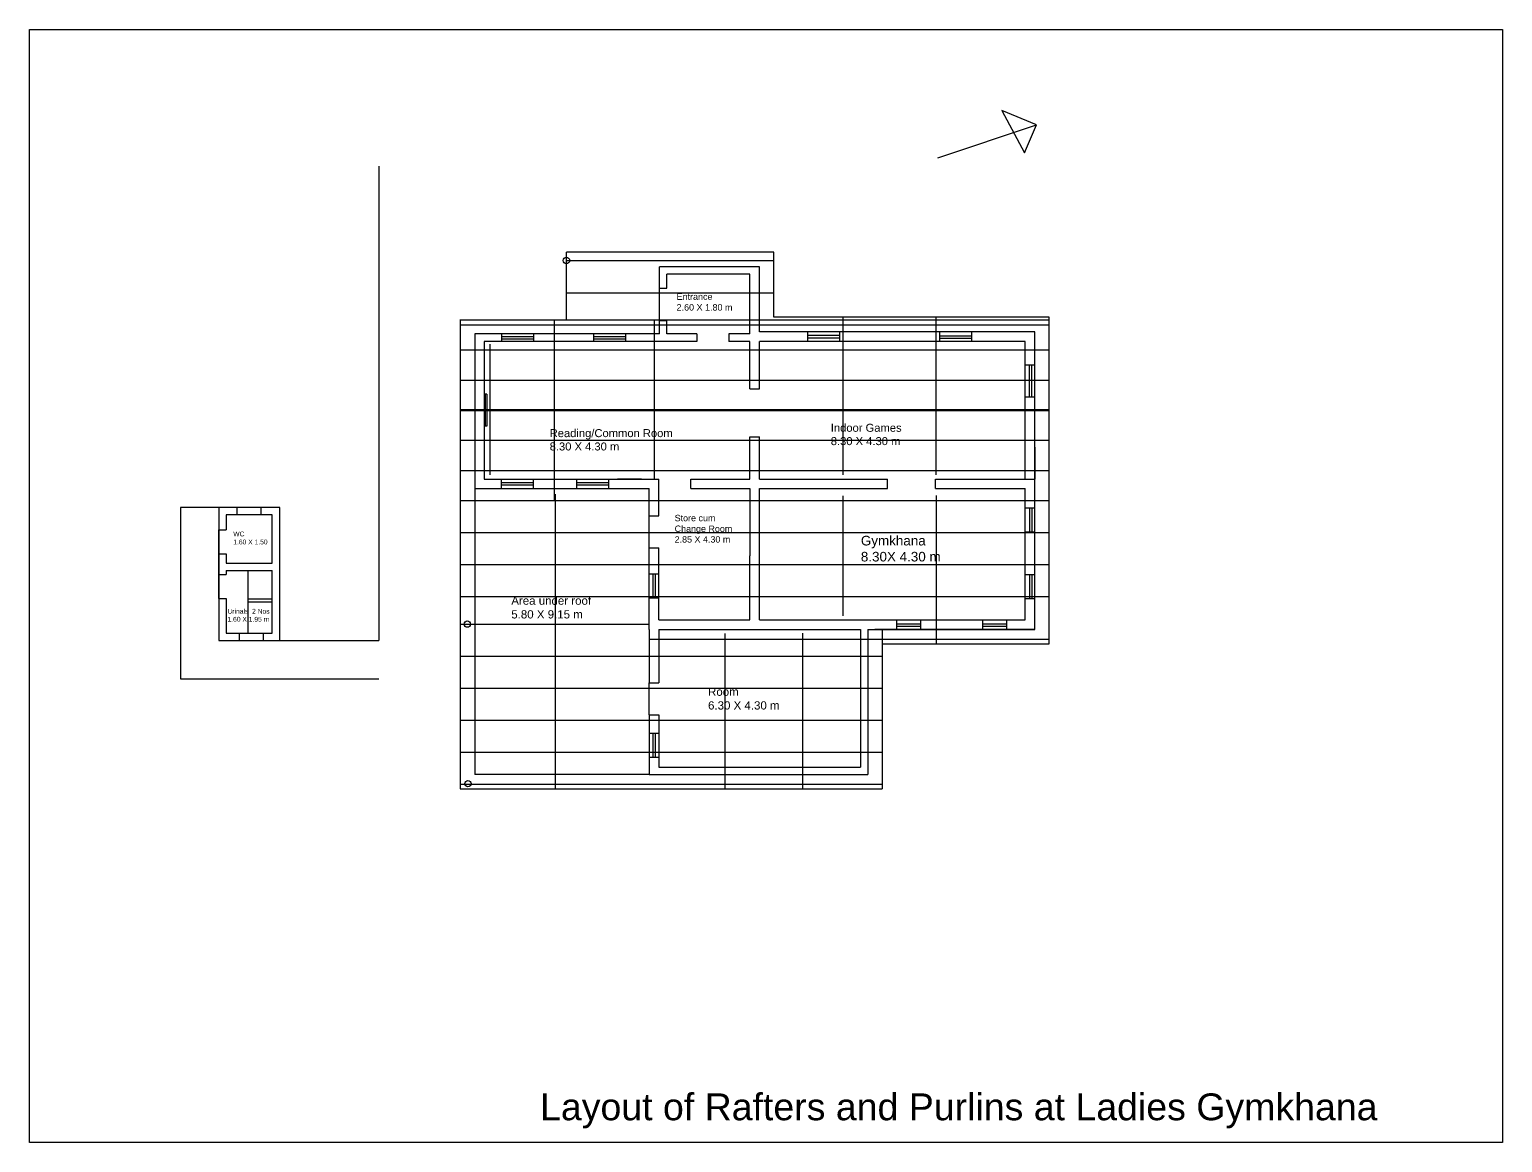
# Model space of a CAD drawing. Header units: inches. Extents: x -10 to 157, y -176 to 42.
# Drawn here: x 82.01 to 128.03, y -176.2 to -141.44 of the extents above; entities that cross this region are included whole.
import ezdxf

# ---------------------------------------------------------------- set-up
doc = ezdxf.new("R2010")
doc.units = ezdxf.units.IN
doc.header["$MEASUREMENT"] = 0
doc.styles.get("Standard").update_dxf_attribs({"font": 'arial.ttf'})

msp = doc.modelspace()

# ---------------------------------------------------------------- linework, layer by layer
for p, q in [((113.464, -144.423), (112.384, -143.976)), ((112.384, -143.976), (113.087, -145.296)), ((110.38, -145.449), (113.464, -144.423)), ((113.087, -145.296), (113.464, -144.423)), ((92.916, -145.707), (92.916, -160.522)), ((105.266, -148.403), (98.78, -148.403)), ((98.78, -150.503), (98.78, -148.403)), ((105.266, -150.433), (105.266, -148.403)), ((101.686, -149.527), (101.686, -148.853)), ((104.816, -148.853), (101.686, -148.853)), ((101.916, -149.527), (101.916, -149.083)), ((104.516, -149.083), (101.916, -149.083)), ((104.516, -150.953), (104.516, -149.083)), ((104.816, -150.883), (104.816, -148.853)), ((101.686, -149.527), (101.916, -149.527)), ((101.686, -150.527), (101.686, -149.527)), ((113.866, -150.433), (105.266, -150.433)), ((113.866, -160.633), (113.866, -150.433)), ((95.466, -150.503), (95.466, -155.783)), ((95.466, -150.513), (113.866, -150.513)), ((101.686, -150.953), (101.686, -150.527)), ((101.686, -150.527), (101.916, -150.527)), ((101.916, -150.953), (101.916, -150.527)), ((113.416, -150.883), (104.816, -150.883)), ((106.314, -150.883), (106.314, -151.183)), ((107.314, -150.883), (107.314, -151.183)), ((110.441, -150.883), (110.441, -151.183)), ((111.441, -150.883), (111.441, -151.183)), ((113.416, -154.483), (113.416, -150.883)), ((113.416, -160.183), (113.416, -150.883)), ((95.916, -150.953), (95.916, -155.783)), ((101.686, -150.953), (95.916, -150.953)), ((96.216, -151.183), (96.216, -155.483)), ((102.855, -151.183), (96.216, -151.183)), ((96.75, -150.953), (96.75, -151.183)), ((96.75, -151.029), (97.75, -151.029)), ((96.75, -151.104), (97.75, -151.104)), ((97.75, -150.953), (97.75, -151.183)), ((99.63, -150.953), (99.63, -151.183)), ((99.63, -151.029), (100.63, -151.029)), ((99.63, -151.104), (100.63, -151.104)), ((100.63, -150.953), (100.63, -151.183)), ((102.855, -150.953), (101.916, -150.953)), ((102.855, -150.953), (102.855, -151.183)), ((104.516, -150.953), (103.855, -150.953)), ((103.855, -150.953), (103.855, -151.183)), ((104.516, -151.183), (103.855, -151.183)), ((104.516, -152.033), (104.516, -151.183)), ((104.816, -152.033), (104.816, -151.183)), ((113.116, -151.183), (104.816, -151.183)), ((106.314, -150.995), (107.314, -150.995)), ((106.314, -151.07), (107.314, -151.07)), ((110.441, -151.01), (111.441, -151.01)), ((110.441, -151.085), (111.441, -151.085)), ((113.116, -155.483), (113.116, -151.183)), ((104.516, -152.662), (104.516, -152.033)), ((104.816, -152.662), (104.816, -152.033)), ((113.116, -151.915), (113.416, -151.915)), ((113.237, -151.915), (113.237, -152.915)), ((113.312, -151.915), (113.312, -152.915)), ((104.516, -152.662), (104.816, -152.662)), ((96.241, -152.833), (96.241, -153.833)), ((96.291, -152.833), (96.241, -152.833)), ((96.291, -152.833), (96.291, -153.833)), ((113.116, -152.915), (113.416, -152.915)), ((96.216, -153.333), (96.816, -153.333)), ((96.291, -153.833), (96.241, -153.833)), ((104.516, -155.483), (104.516, -154.162)), ((104.516, -154.162), (104.816, -154.162)), ((104.816, -155.483), (104.816, -154.162)), ((113.416, -154.483), (113.416, -155.483)), ((96.216, -155.483), (96.816, -155.483)), ((96.742, -155.483), (96.742, -155.783)), ((96.816, -155.483), (101.666, -155.483)), ((97.742, -155.483), (97.742, -155.783)), ((99.091, -155.483), (99.091, -155.783)), ((100.091, -155.483), (101.666, -155.483)), ((100.091, -155.483), (100.091, -155.783)), ((101.126, -155.483), (100.376, -155.483)), ((101.666, -155.783), (101.666, -155.483)), ((102.666, -155.483), (104.516, -155.483)), ((102.666, -155.783), (102.666, -155.483)), ((104.816, -155.483), (105.616, -155.483)), ((105.616, -155.483), (108.816, -155.483)), ((108.816, -155.783), (108.816, -155.483)), ((110.316, -155.483), (113.416, -155.483)), ((110.316, -155.783), (110.316, -155.483)), ((113.416, -160.183), (113.416, -155.483)), ((95.466, -155.783), (95.466, -165.163)), ((95.916, -155.783), (96.816, -155.783)), ((95.916, -155.783), (101.366, -155.783)), ((95.916, -155.783), (95.916, -164.713)), ((96.742, -155.594), (97.742, -155.594)), ((96.742, -155.669), (97.742, -155.669)), ((97.816, -155.783), (101.366, -155.783)), ((99.091, -155.594), (100.091, -155.594)), ((99.091, -155.669), (100.091, -155.669)), ((101.366, -156.627), (101.366, -155.783)), ((101.666, -156.627), (101.666, -155.783)), ((102.666, -155.783), (104.516, -155.783)), ((104.516, -155.783), (104.516, -157.883)), ((104.816, -155.783), (105.616, -155.783)), ((104.816, -159.883), (104.816, -155.783)), ((105.616, -155.783), (108.816, -155.783)), ((110.316, -155.783), (113.116, -155.783)), ((113.116, -159.883), (113.116, -155.783)), ((86.723, -156.372), (86.723, -161.722)), ((87.923, -156.372), (86.723, -156.372)), ((89.823, -156.372), (87.923, -156.372)), ((87.923, -156.372), (87.923, -157.074)), ((87.923, -156.372), (87.923, -160.522)), ((88.485, -156.372), (88.485, -156.602)), ((89.235, -156.372), (89.235, -156.602)), ((89.823, -160.522), (89.823, -156.372)), ((113.116, -156.382), (113.416, -156.382)), ((113.244, -156.382), (113.244, -157.132)), ((113.319, -156.382), (113.319, -157.132)), ((89.593, -156.602), (88.153, -156.602)), ((88.153, -156.602), (88.153, -157.074)), ((89.593, -158.112), (89.593, -156.602)), ((101.366, -156.627), (101.666, -156.627)), ((101.366, -157.627), (101.366, -156.627)), ((87.923, -157.074), (88.153, -157.074)), ((87.923, -159.217), (87.923, -157.074)), ((113.116, -157.132), (113.416, -157.132)), ((87.923, -157.824), (87.923, -158.467)), ((87.923, -157.824), (88.153, -157.824)), ((88.153, -157.824), (88.153, -158.112)), ((101.366, -160.183), (101.366, -157.627)), ((101.366, -157.627), (101.666, -157.627)), ((101.666, -159.883), (101.666, -157.627)), ((88.153, -158.112), (89.593, -158.112)), ((104.516, -159.883), (104.516, -157.883)), ((87.923, -158.467), (88.153, -158.467)), ((88.153, -158.342), (88.153, -158.467)), ((88.153, -158.342), (89.593, -158.342)), ((88.843, -160.292), (88.843, -158.342)), ((89.593, -160.292), (89.593, -158.342)), ((101.366, -158.441), (101.666, -158.441)), ((101.478, -158.441), (101.478, -159.191)), ((101.553, -158.441), (101.553, -159.191)), ((113.116, -158.462), (113.416, -158.462)), ((113.244, -158.462), (113.244, -159.212)), ((113.319, -158.462), (113.319, -159.212)), ((87.923, -159.217), (87.923, -160.522)), ((87.923, -159.217), (88.153, -159.217)), ((88.153, -159.217), (88.153, -160.292)), ((88.843, -159.222), (89.593, -159.222)), ((101.366, -159.191), (101.666, -159.191)), ((113.116, -159.212), (113.416, -159.212)), ((88.843, -159.322), (89.593, -159.322)), ((101.666, -159.883), (104.516, -159.883)), ((104.816, -159.883), (113.116, -159.883)), ((109.089, -159.883), (109.089, -160.183)), ((109.089, -160.003), (109.839, -160.003)), ((109.089, -160.078), (109.839, -160.078)), ((109.839, -159.883), (109.839, -160.183)), ((111.777, -159.883), (111.777, -160.183)), ((111.777, -160.003), (112.527, -160.003)), ((111.777, -160.078), (112.527, -160.078)), ((112.527, -159.883), (112.527, -160.183)), ((87.923, -160.522), (89.823, -160.522)), ((88.153, -160.292), (89.593, -160.292)), ((88.56, -160.292), (88.56, -160.522)), ((89.31, -160.292), (89.31, -160.522)), ((89.823, -160.522), (92.916, -160.522)), ((101.366, -160.183), (101.366, -161.847)), ((101.366, -160.483), (113.866, -160.483)), ((101.666, -160.183), (107.966, -160.183)), ((101.666, -160.183), (101.666, -161.847)), ((107.966, -160.183), (107.966, -164.483)), ((108.196, -160.183), (113.416, -160.183)), ((108.196, -160.183), (108.196, -164.713)), ((113.416, -160.183), (108.416, -160.183)), ((108.416, -160.183), (113.416, -160.183)), ((108.646, -160.183), (108.646, -165.163)), ((108.646, -160.633), (113.866, -160.633)), ((86.723, -161.722), (92.916, -161.722)), ((101.366, -161.847), (101.666, -161.847)), ((101.366, -162.847), (101.366, -161.847)), ((101.366, -162.847), (101.366, -164.713)), ((101.366, -162.847), (101.666, -162.847)), ((101.666, -162.847), (101.666, -164.483)), ((101.366, -163.422), (101.666, -163.422)), ((101.482, -163.422), (101.482, -164.172)), ((101.557, -163.422), (101.557, -164.172)), ((101.366, -164.172), (101.666, -164.172)), ((101.366, -164.713), (95.916, -164.713)), ((101.366, -164.713), (108.196, -164.713)), ((101.666, -164.483), (107.966, -164.483)), ((95.466, -165.163), (108.646, -165.163))]:
    msp.add_line(p, q)
at = {"color": 1}
for p, q in [((98.78, -148.663), (105.266, -148.663)), ((98.78, -149.663), (105.266, -149.663)), ((95.466, -150.663), (113.866, -150.663)), ((95.466, -151.453), (113.866, -151.453)), ((95.466, -152.393), (113.866, -152.393)), ((95.466, -154.273), (113.866, -154.273)), ((95.466, -155.213), (113.866, -155.213)), ((95.466, -156.153), (113.866, -156.153)), ((95.466, -157.153), (113.866, -157.153)), ((95.466, -158.153), (113.866, -158.153)), ((95.466, -159.153), (113.866, -159.153)), ((95.466, -160.013), (101.366, -160.013)), ((95.466, -161.013), (108.646, -161.013)), ((95.466, -162.013), (108.646, -162.013)), ((95.466, -163.013), (108.646, -163.013)), ((95.466, -164.013), (108.646, -164.013)), ((95.466, -165.013), (108.646, -165.013))]:
    msp.add_line(p, q, dxfattribs=at)
at = {"color": 0}
for p, q in [((107.413, -150.433), (107.413, -155.354)), ((110.324, -150.433), (110.324, -155.351)), ((98.408, -156.153), (98.408, -150.513)), ((101.536, -155.483), (101.536, -150.513)), ((96.399, -155.349), (96.399, -151.276)), ((98.425, -155.953), (98.425, -165.163)), ((107.413, -156.01), (107.413, -159.757)), ((110.333, -155.997), (110.333, -160.633)), ((103.731, -160.308), (103.731, -165.163)), ((106.152, -160.301), (106.152, -165.163))]:
    msp.add_line(p, q, dxfattribs=at)
at = {"color": 0, "lineweight": 53}
msp.add_line((95.466, -153.333), (113.866, -153.333), dxfattribs=at)
msp.add_lwpolyline([(82.006, -141.443), (128.027, -141.443), (128.027, -176.204), (82.006, -176.204)], close=True)
for centre in [(98.78, -148.657), (95.684, -160.014), (95.706, -164.995)]:
    msp.add_circle(centre, 0.1)

# ---------------------------------------------------------------- texts
at = {"attachment_point": 1}
for s, width, insert, char_height in [('Entrance\\P2.60 X 1.80 m', 2.02111, (102.223, -149.686), 0.20074), ('Reading/Common Room\\P8.30 X 4.30 m', 4.07921, (98.258, -153.924), 0.25), ('Indoor Games\\P8.30 X 4.30 m', 4.59995, (107.04, -153.757), 0.25), ('Store cum\\PChange Room\\P2.85 X 4.30 m', 2.02111, (102.162, -156.601), 0.2), ('WC\\P1.60 X 1.50', 2.02111, (88.373, -157.123), 0.15), ('Gymkhana\\P8.30X 4.30 m', 2.63789, (107.98, -157.257), 0.3), ('Area under roof\\P5.80 X 9.15 m', 3.0682, (97.059, -159.152), 0.25683), ('Urinals  2 Nos\\P1.60 X 1.95 m', 1.47049, (88.192, -159.537), 0.15), ('Room\\P6.30 X 4.30 m', 3.0682, (103.206, -161.996), 0.25683), ('Layout of Rafters and Purlins at Ladies Gymkhana', 33.4103, (97.957, -174.67), 0.83822)]:
    msp.add_mtext_dynamic_manual_height_columns(s, width=width, gutter_width=1, heights=[0], dxfattribs=dict(at, insert=insert, char_height=char_height))

doc.saveas('drawing.dxf')
